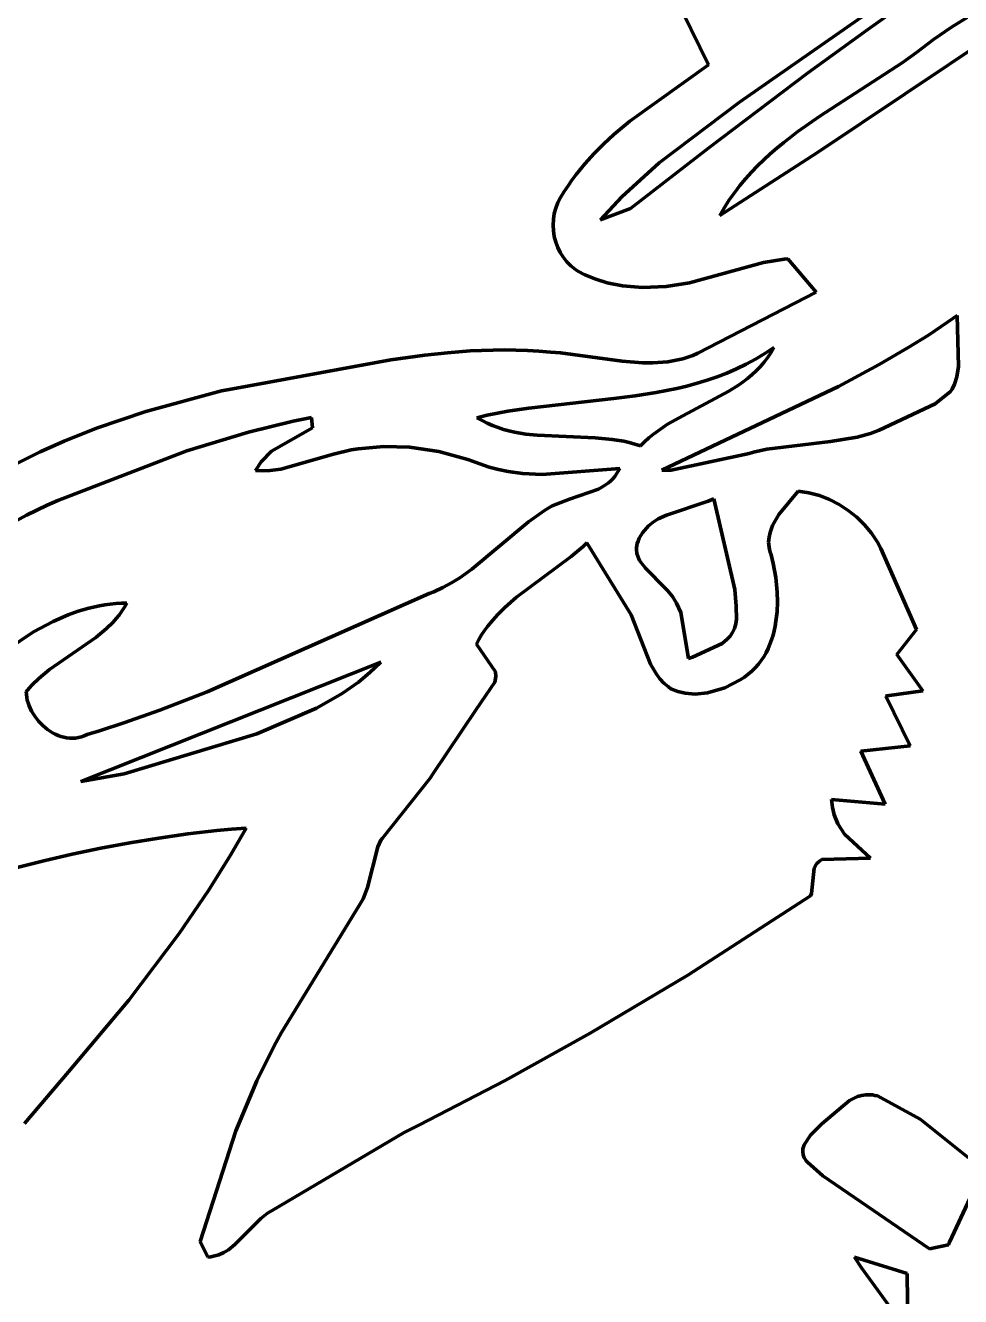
# Model space of a CAD drawing. Header units: millimetres. Extents: x 0 to 10.1, y 0 to 14.2.
# Drawn here: x 1.116 to 2.619, y 8.202 to 10.246 of the extents above; entities that cross this region are included whole.
import ezdxf

# ---------------------------------------------------------------- set-up
doc = ezdxf.new("R2010")
doc.units = ezdxf.units.MM
doc.layers.add('color#010101ff', color=7, linetype='CONTINUOUS', lineweight=100)
doc.layers.add('color#ffffffff', color=7, linetype='CONTINUOUS', lineweight=100)

msp = doc.modelspace()

# ---------------------------------------------------------------- linework, layer by layer
at = {"layer": 'color#010101ff'}
for p, q in [((2.7232, 10.4435), (2.2637, 10.1224)), ((2.214, 10.1825), (2.1381, 10.3365)), ((2.3889, 10.0418), (2.7713, 10.2978)), ((2.4698, 10.2394), (2.5348, 10.2853)), ((2.6336, 10.2615), (2.6041, 10.2432)), ((2.3731, 10.1692), (2.4698, 10.2394)), ((2.6041, 10.2432), (2.5756, 10.2235)), ((2.5756, 10.2235), (2.5481, 10.2023)), ((2.5481, 10.2023), (2.5251, 10.1859)), ((2.0871, 10.0922), (2.214, 10.1825)), ((2.5251, 10.1859), (2.3926, 10.0999)), ((2.2141, 10.0493), (2.3731, 10.1692)), ((2.2637, 10.1224), (2.1346, 10.0249)), ((2.3926, 10.0999), (2.3573, 10.0752)), ((2.0617, 10.0706), (2.0871, 10.0922)), ((2.3573, 10.0752), (2.3347, 10.0578)), ((2.0298, 10.0399), (2.0454, 10.0556)), ((2.0454, 10.0556), (2.0617, 10.0706)), ((2.3347, 10.0578), (2.3238, 10.0488)), ((2.015, 10.0234), (2.0298, 10.0399)), ((2.0884, 9.9518), (2.2141, 10.0493)), ((2.2319, 9.9406), (2.3889, 10.0418)), ((2.3131, 10.0395), (2.3026, 10.03)), ((2.3238, 10.0488), (2.3131, 10.0395)), ((2.001, 10.0063), (2.015, 10.0234)), ((2.1346, 10.0249), (2.0747, 9.9705)), ((2.2925, 10.0201), (2.2827, 10.0099)), ((2.3026, 10.03), (2.2925, 10.0201)), ((1.988, 9.9882), (1.9944, 9.9974)), ((1.9944, 9.9974), (2.001, 10.0063)), ((2.2732, 9.9994), (2.2641, 9.9884)), ((2.2827, 10.0099), (2.2732, 9.9994)), ((1.976, 9.9693), (1.9819, 9.9789)), ((1.9819, 9.9789), (1.988, 9.9882)), ((2.2554, 9.9771), (2.2471, 9.9654)), ((2.2641, 9.9884), (2.2554, 9.9771)), ((1.9658, 9.9435), (1.9682, 9.9524)), ((1.9682, 9.9524), (1.9716, 9.9611)), ((1.9716, 9.9611), (1.976, 9.9693)), ((2.0747, 9.9705), (2.0403, 9.9335)), ((2.2393, 9.9532), (2.2319, 9.9406)), ((2.2471, 9.9654), (2.2393, 9.9532)), ((1.964, 9.9251), (1.9645, 9.9344)), ((1.9645, 9.9344), (1.9658, 9.9435)), ((2.0403, 9.9335), (2.0884, 9.9518)), ((1.9645, 9.9159), (1.964, 9.9251)), ((1.966, 9.9067), (1.9645, 9.9159)), ((1.9683, 9.8978), (1.966, 9.9067)), ((1.9715, 9.8891), (1.9683, 9.8978)), ((1.9756, 9.8809), (1.9715, 9.8891)), ((1.9805, 9.8731), (1.9756, 9.8809)), ((1.9862, 9.8659), (1.9805, 9.8731)), ((2.3411, 9.8705), (2.3355, 9.8701)), ((2.3871, 9.8174), (2.3411, 9.8705)), ((1.9927, 9.8593), (1.9862, 9.8659)), ((2, 9.8535), (1.9927, 9.8593)), ((2.0039, 9.851), (2, 9.8535)), ((2.0153, 9.8451), (2.0039, 9.851)), ((2.3024, 9.8647), (2.1834, 9.832)), ((2.3355, 9.8701), (2.3024, 9.8647)), ((2.0329, 9.8378), (2.0153, 9.8451)), ((2.051, 9.8322), (2.0329, 9.8378)), ((2.0758, 9.8273), (2.051, 9.8322)), ((2.1834, 9.832), (2.1458, 9.8263)), ((2.1075, 9.8247), (2.0758, 9.8273)), ((2.1458, 9.8263), (2.1075, 9.8247)), ((2.1964, 9.7189), (2.3871, 9.8174)), ((2.598, 9.7689), (2.5672, 9.7483)), ((2.6133, 9.7795), (2.598, 9.7689)), ((2.6156, 9.6977), (2.6133, 9.7795)), ((2.5672, 9.7483), (2.5358, 9.7287)), ((2.3189, 9.7282), (2.3043, 9.7184)), ((2.314, 9.7198), (2.3189, 9.7282)), ((2.5358, 9.7287), (2.488, 9.7007)), ((1.4494, 9.6615), (1.7031, 9.7084)), ((1.7031, 9.7084), (1.7577, 9.716)), ((1.7577, 9.716), (1.7943, 9.7199)), ((1.7943, 9.7199), (1.8309, 9.7227)), ((1.8309, 9.7227), (1.8492, 9.7236)), ((1.8492, 9.7236), (1.8676, 9.7241)), ((1.8676, 9.7241), (1.8859, 9.7243)), ((1.8859, 9.7243), (1.9044, 9.7241)), ((1.9044, 9.7241), (1.9228, 9.7234)), ((1.9228, 9.7234), (1.9413, 9.7223)), ((1.9413, 9.7223), (1.9598, 9.7208)), ((1.9598, 9.7208), (1.9761, 9.7197)), ((1.9761, 9.7197), (2.0749, 9.7062)), ((2.1566, 9.7066), (2.1646, 9.7082)), ((2.1646, 9.7082), (2.1726, 9.7102)), ((2.1726, 9.7102), (2.1806, 9.7127)), ((2.1806, 9.7127), (2.1885, 9.7155)), ((2.1885, 9.7155), (2.1964, 9.7189)), ((2.2894, 9.7095), (2.2743, 9.7013)), ((2.3043, 9.7184), (2.2894, 9.7095)), ((2.3029, 9.7043), (2.3086, 9.7118)), ((2.3086, 9.7118), (2.314, 9.7198)), ((2.0749, 9.7062), (2.1078, 9.7036)), ((2.1078, 9.7036), (2.1242, 9.7034)), ((2.1242, 9.7034), (2.1404, 9.7044)), ((2.1404, 9.7044), (2.1485, 9.7053)), ((2.1485, 9.7053), (2.1566, 9.7066)), ((2.2434, 9.6871), (2.2276, 9.6811)), ((2.259, 9.6939), (2.2434, 9.6871)), ((2.2743, 9.7013), (2.259, 9.6939)), ((2.2836, 9.6845), (2.2904, 9.6907)), ((2.2904, 9.6907), (2.2968, 9.6973)), ((2.2968, 9.6973), (2.3029, 9.7043)), ((2.488, 9.7007), (2.4229, 9.6657)), ((2.6129, 9.681), (2.6156, 9.6977)), ((2.1792, 9.6663), (2.1627, 9.6624)), ((2.1955, 9.6707), (2.1792, 9.6663)), ((2.2116, 9.6756), (2.1955, 9.6707)), ((2.2276, 9.6811), (2.2116, 9.6756)), ((2.2465, 9.6578), (2.262, 9.6677)), ((2.262, 9.6677), (2.2694, 9.673)), ((2.2694, 9.673), (2.2767, 9.6786)), ((2.2767, 9.6786), (2.2836, 9.6845)), ((2.6052, 9.6612), (2.609, 9.669)), ((2.609, 9.669), (2.6129, 9.681)), ((1.3096, 9.6254), (1.4313, 9.6584)), ((1.4313, 9.6584), (1.4494, 9.6615)), ((2.0618, 9.6461), (1.9251, 9.6307)), ((2.0958, 9.6504), (2.0618, 9.6461)), ((2.1295, 9.6557), (2.0958, 9.6504)), ((2.1462, 9.6589), (2.1295, 9.6557)), ((2.4229, 9.6657), (2.1386, 9.5312)), ((2.1627, 9.6624), (2.1462, 9.6589)), ((2.1723, 9.6186), (2.2465, 9.6578)), ((2.5783, 9.6376), (2.603, 9.6574)), ((2.603, 9.6574), (2.6052, 9.6612)), ((1.23, 9.5984), (1.3096, 9.6254)), ((1.8913, 9.6256), (1.8746, 9.6226)), ((1.9251, 9.6307), (1.8913, 9.6256)), ((2.4881, 9.5951), (2.5783, 9.6376)), ((1.5465, 9.6099), (1.4746, 9.5921)), ((1.5755, 9.6159), (1.5465, 9.6099)), ((1.5775, 9.599), (1.5755, 9.6159)), ((1.858, 9.6192), (1.8415, 9.6154)), ((1.8415, 9.6154), (1.8498, 9.6106)), ((1.8498, 9.6106), (1.8582, 9.6064)), ((1.8746, 9.6226), (1.858, 9.6192)), ((1.8582, 9.6064), (1.8668, 9.6027)), ((2.1481, 9.6047), (2.1723, 9.6186)), ((1.178, 9.5776), (1.23, 9.5984)), ((1.4746, 9.5921), (1.3754, 9.562)), ((1.5112, 9.5617), (1.5775, 9.599)), ((1.8668, 9.6027), (1.8755, 9.5994)), ((1.8755, 9.5994), (1.8842, 9.5966)), ((1.8842, 9.5966), (1.893, 9.5942)), ((1.893, 9.5942), (1.902, 9.5922)), ((1.902, 9.5922), (1.92, 9.5891)), ((1.92, 9.5891), (1.9383, 9.5871)), ((1.9383, 9.5871), (2.0314, 9.5832)), ((2.1181, 9.583), (2.1252, 9.5889)), ((2.1252, 9.5889), (2.1327, 9.5944)), ((2.1327, 9.5944), (2.1481, 9.6047)), ((2.453, 9.5842), (2.4742, 9.5901)), ((2.4742, 9.5901), (2.4881, 9.5951)), ((1.1396, 9.5604), (1.178, 9.5776)), ((1.651, 9.5652), (1.6393, 9.5636)), ((1.6921, 9.5689), (1.651, 9.5652)), ((1.7332, 9.5679), (1.6921, 9.5689)), ((1.7806, 9.5611), (1.7332, 9.5679)), ((2.0314, 9.5832), (2.0592, 9.5805)), ((2.0592, 9.5805), (2.0775, 9.5774)), ((2.0775, 9.5774), (2.0865, 9.5754)), ((2.0865, 9.5754), (2.0955, 9.573)), ((2.0955, 9.573), (2.1045, 9.5702)), ((2.1045, 9.5702), (2.1111, 9.5768)), ((2.1111, 9.5768), (2.1181, 9.583)), ((2.2863, 9.5598), (2.3077, 9.5649)), ((2.3077, 9.5649), (2.4097, 9.577)), ((2.4097, 9.577), (2.453, 9.5842)), ((1.102, 9.5417), (1.1396, 9.5604)), ((1.3754, 9.562), (1.1681, 9.4823)), ((1.4856, 9.5307), (1.4946, 9.5444)), ((1.4946, 9.5444), (1.5112, 9.5617)), ((1.6109, 9.5569), (1.5266, 9.5324)), ((1.6393, 9.5636), (1.6109, 9.5569)), ((1.8269, 9.5484), (1.7806, 9.5611)), ((1.8463, 9.5412), (1.8269, 9.5484)), ((2.1536, 9.531), (2.2792, 9.5577)), ((2.2792, 9.5577), (2.2863, 9.5598)), ((1.4975, 9.53), (1.4856, 9.5307)), ((1.5093, 9.5303), (1.4975, 9.53)), ((1.5266, 9.5324), (1.5093, 9.5303)), ((1.8613, 9.536), (1.8463, 9.5412)), ((1.8765, 9.5319), (1.8613, 9.536)), ((1.8918, 9.5287), (1.8765, 9.5319)), ((1.915, 9.5257), (1.8918, 9.5287)), ((1.9462, 9.5241), (1.915, 9.5257)), ((2.0713, 9.5339), (1.9462, 9.5241)), ((2.0631, 9.5209), (2.0661, 9.5249)), ((2.0661, 9.5249), (2.0688, 9.5292)), ((2.0688, 9.5292), (2.0713, 9.5339)), ((2.1386, 9.5312), (2.1536, 9.531)), ((2.037, 9.5007), (2.0453, 9.5053)), ((2.0453, 9.5053), (2.053, 9.5107)), ((2.053, 9.5107), (2.0566, 9.5138)), ((2.0566, 9.5138), (2.06, 9.5172)), ((2.06, 9.5172), (2.0631, 9.5209)), ((1.1681, 9.4823), (1.1511, 9.4746)), ((1.9628, 9.4737), (1.9905, 9.4844)), ((1.9905, 9.4844), (2.037, 9.5007)), ((2.2222, 9.4848), (2.2133, 9.481)), ((2.2561, 9.3391), (2.2222, 9.4848)), ((2.3577, 9.4973), (2.3267, 9.4597)), ((2.3751, 9.4947), (2.3577, 9.4973)), ((2.392, 9.4901), (2.3751, 9.4947)), ((2.4083, 9.4839), (2.392, 9.4901)), ((2.4238, 9.4759), (2.4083, 9.4839)), ((1.1342, 9.4667), (1.1176, 9.4584)), ((1.1511, 9.4746), (1.1342, 9.4667)), ((1.9245, 9.4481), (1.9503, 9.4663)), ((1.9503, 9.4663), (1.9543, 9.469)), ((1.9543, 9.469), (1.9628, 9.4737)), ((2.2133, 9.481), (2.1461, 9.4589)), ((2.4385, 9.4664), (2.4238, 9.4759)), ((2.4521, 9.4555), (2.4385, 9.4664)), ((1.1176, 9.4584), (1.1011, 9.4498)), ((1.8334, 9.3719), (1.9245, 9.4481)), ((2.1248, 9.4473), (2.1174, 9.4413)), ((2.1329, 9.4525), (2.1248, 9.4473)), ((2.1461, 9.4589), (2.1329, 9.4525)), ((2.3166, 9.442), (2.3127, 9.4308)), ((2.3267, 9.4597), (2.3166, 9.442)), ((2.4645, 9.4433), (2.4521, 9.4555)), ((2.4756, 9.4298), (2.4645, 9.4433)), ((2.1026, 9.4216), (2.1005, 9.4167)), ((2.1051, 9.4261), (2.1026, 9.4216)), ((2.1078, 9.4303), (2.1051, 9.4261)), ((2.1108, 9.4342), (2.1078, 9.4303)), ((2.1139, 9.4379), (2.1108, 9.4342)), ((2.1174, 9.4413), (2.1139, 9.4379)), ((2.3111, 9.4231), (2.3105, 9.4153)), ((2.3127, 9.4308), (2.3111, 9.4231)), ((2.4853, 9.4152), (2.4756, 9.4298)), ((2.0123, 9.4085), (1.9932, 9.3922)), ((2.0183, 9.4141), (2.0123, 9.4085)), ((2.0893, 9.2985), (2.0183, 9.4141)), ((2.0982, 9.4064), (2.0981, 9.4032)), ((2.0981, 9.4032), (2.0988, 9.3971)), ((2.0986, 9.4097), (2.0982, 9.4064)), ((2.0994, 9.4131), (2.0986, 9.4097)), ((2.1005, 9.4167), (2.0994, 9.4131)), ((2.3105, 9.4153), (2.3111, 9.4073)), ((2.3111, 9.4073), (2.3119, 9.4032)), ((2.3119, 9.4032), (2.3129, 9.3991)), ((2.4909, 9.4049), (2.4853, 9.4152)), ((2.5483, 9.2749), (2.4909, 9.4049)), ((1.9932, 9.3922), (1.9053, 9.3268)), ((2.0988, 9.3971), (2.1005, 9.3914)), ((2.1005, 9.3914), (2.1031, 9.386)), ((2.1031, 9.386), (2.1127, 9.3734)), ((2.3129, 9.3991), (2.3144, 9.395)), ((2.3144, 9.395), (2.3178, 9.3807)), ((2.3178, 9.3807), (2.3218, 9.3582)), ((1.8142, 9.3581), (1.8334, 9.3719)), ((2.1127, 9.3734), (2.1446, 9.3407)), ((1.7724, 9.3356), (1.7869, 9.3422)), ((1.7869, 9.3422), (1.8008, 9.3498)), ((1.8008, 9.3498), (1.8142, 9.3581)), ((2.1446, 9.3407), (2.1477, 9.3376)), ((2.3218, 9.3582), (2.3241, 9.3349)), ((1.4083, 9.1748), (1.7648, 9.3326)), ((1.7648, 9.3326), (1.7724, 9.3356)), ((1.9053, 9.3268), (1.8864, 9.3104)), ((2.1477, 9.3376), (2.156, 9.3278)), ((2.156, 9.3278), (2.1626, 9.3173)), ((2.2585, 9.3121), (2.2561, 9.3391)), ((2.3245, 9.3192), (2.3239, 9.3035)), ((2.3241, 9.3349), (2.3245, 9.3192)), ((1.1844, 9.2982), (1.2009, 9.3042)), ((1.2009, 9.3042), (1.2177, 9.3092)), ((1.2177, 9.3092), (1.2348, 9.313)), ((1.2348, 9.313), (1.2435, 9.3145)), ((1.2435, 9.3145), (1.2523, 9.3157)), ((1.2523, 9.3157), (1.2611, 9.3166)), ((1.2611, 9.3166), (1.2701, 9.3171)), ((1.2711, 9.3042), (1.2666, 9.2981)), ((1.2701, 9.3171), (1.2791, 9.3172)), ((1.2753, 9.3106), (1.2711, 9.3042)), ((1.2791, 9.3172), (1.2753, 9.3106)), ((1.8746, 9.2987), (1.8637, 9.2863)), ((1.8864, 9.3104), (1.8746, 9.2987)), ((2.1207, 9.2191), (2.0893, 9.2985)), ((2.1626, 9.3173), (2.1693, 9.3022)), ((2.1693, 9.3022), (2.1818, 9.228)), ((2.2586, 9.2917), (2.2585, 9.3121)), ((2.3239, 9.3035), (2.3222, 9.288)), ((1.129, 9.2709), (1.1603, 9.2875)), ((1.1603, 9.2875), (1.1844, 9.2982)), ((1.2569, 9.2868), (1.2464, 9.2764)), ((1.2619, 9.2923), (1.2569, 9.2868)), ((1.2666, 9.2981), (1.2619, 9.2923)), ((1.8586, 9.2798), (1.8538, 9.2731)), ((1.8637, 9.2863), (1.8586, 9.2798)), ((2.2557, 9.2765), (2.2568, 9.28)), ((2.2568, 9.28), (2.2577, 9.2837)), ((2.2577, 9.2837), (2.2583, 9.2876)), ((2.2583, 9.2876), (2.2586, 9.2917)), ((2.321, 9.2804), (2.3194, 9.2729)), ((2.3222, 9.288), (2.321, 9.2804)), ((1.048, 9.217), (1.129, 9.2709)), ((1.2292, 9.2621), (1.1548, 9.2105)), ((1.2464, 9.2764), (1.2292, 9.2621)), ((1.8449, 9.2588), (1.8409, 9.2513)), ((1.8492, 9.2661), (1.8449, 9.2588)), ((1.8538, 9.2731), (1.8492, 9.2661)), ((2.2356, 9.2524), (2.2439, 9.2591)), ((2.2439, 9.2591), (2.2487, 9.2643)), ((2.2487, 9.2643), (2.2526, 9.2701)), ((2.2526, 9.2701), (2.2557, 9.2765)), ((2.3152, 9.2583), (2.3126, 9.2512)), ((2.3175, 9.2655), (2.3152, 9.2583)), ((2.3194, 9.2729), (2.3175, 9.2655)), ((2.5166, 9.2345), (2.5483, 9.2749)), ((1.8409, 9.2513), (1.8713, 9.2069)), ((2.1882, 9.2306), (2.2356, 9.2524)), ((2.3063, 9.2376), (2.3026, 9.2311)), ((2.3096, 9.2443), (2.3063, 9.2376)), ((2.3126, 9.2512), (2.3096, 9.2443)), ((1.6869, 9.2224), (1.2049, 9.0307)), ((1.6696, 9.2056), (1.6869, 9.2224)), ((2.1301, 9.2031), (2.1207, 9.2191)), ((2.1818, 9.228), (2.1882, 9.2306)), ((2.2939, 9.2189), (2.289, 9.2132)), ((2.2985, 9.2249), (2.2939, 9.2189)), ((2.3026, 9.2311), (2.2985, 9.2249)), ((2.5583, 9.1764), (2.5166, 9.2345)), ((1.1376, 9.1963), (1.127, 9.186)), ((1.1548, 9.2105), (1.1376, 9.1963)), ((1.6512, 9.1903), (1.6696, 9.2056)), ((1.8718, 9.1994), (1.8704, 9.19)), ((1.8713, 9.2069), (1.8718, 9.1994)), ((2.1358, 9.1957), (2.1301, 9.2031)), ((2.2715, 9.1981), (2.2647, 9.1937)), ((2.2778, 9.2028), (2.2715, 9.1981)), ((2.2836, 9.2079), (2.2778, 9.2028)), ((2.289, 9.2132), (2.2836, 9.2079)), ((1.122, 9.1805), (1.1173, 9.1748)), ((1.127, 9.186), (1.122, 9.1805)), ((1.6251, 9.172), (1.6512, 9.1903)), ((1.8704, 9.19), (1.8405, 9.1461)), ((2.1422, 9.1888), (2.1358, 9.1957)), ((2.1495, 9.1825), (2.1422, 9.1888)), ((2.1535, 9.1796), (2.1495, 9.1825)), ((2.1647, 9.1751), (2.1535, 9.1796)), ((2.2398, 9.181), (2.2124, 9.1729)), ((2.2647, 9.1937), (2.2398, 9.181)), ((2.5004, 9.168), (2.5583, 9.1764)), ((1.1173, 9.1748), (1.1175, 9.1703)), ((1.1175, 9.1703), (1.118, 9.1658)), ((1.118, 9.1658), (1.1189, 9.1613)), ((1.1189, 9.1613), (1.1202, 9.1569)), ((1.1202, 9.1569), (1.1217, 9.1524)), ((1.3319, 9.145), (1.4083, 9.1748)), ((1.5835, 9.1483), (1.6251, 9.172)), ((2.1763, 9.1723), (2.1647, 9.1751)), ((2.1923, 9.171), (2.1763, 9.1723)), ((2.2124, 9.1729), (2.1923, 9.171)), ((2.4988, 9.1677), (2.5004, 9.168)), ((2.5378, 9.0876), (2.4988, 9.1677)), ((1.1217, 9.1524), (1.1257, 9.1437)), ((1.1257, 9.1437), (1.1308, 9.1353)), ((1.1308, 9.1353), (1.1369, 9.1275)), ((1.2739, 9.1246), (1.3319, 9.145)), ((1.4881, 9.1071), (1.5835, 9.1483)), ((1.8405, 9.1461), (1.7711, 9.0436)), ((1.1369, 9.1275), (1.1438, 9.1203)), ((1.1438, 9.1203), (1.1515, 9.114)), ((1.2348, 9.1121), (1.2739, 9.1246)), ((1.1515, 9.114), (1.1597, 9.1087)), ((1.1597, 9.1087), (1.164, 9.1064)), ((1.164, 9.1064), (1.1684, 9.1045)), ((1.1684, 9.1045), (1.1729, 9.1029)), ((1.1729, 9.1029), (1.1775, 9.1016)), ((1.1775, 9.1016), (1.1822, 9.1007)), ((1.1822, 9.1007), (1.1869, 9.1002)), ((1.1869, 9.1002), (1.1916, 9.1)), ((1.1916, 9.1), (1.1963, 9.1003)), ((1.1963, 9.1003), (1.2011, 9.1011)), ((1.2011, 9.1011), (1.2058, 9.1023)), ((1.2058, 9.1023), (1.2105, 9.104)), ((1.2105, 9.104), (1.2151, 9.1062)), ((1.2151, 9.1062), (1.2348, 9.1121)), ((1.2748, 9.0427), (1.4881, 9.1071)), ((2.4586, 9.0791), (2.5378, 9.0876)), ((2.4977, 8.994), (2.4586, 9.0791)), ((1.2049, 9.0307), (1.2748, 9.0427)), ((1.7663, 9.0358), (1.6896, 8.9396)), ((1.7711, 9.0436), (1.7663, 9.0358)), ((2.4129, 8.9887), (2.4115, 9.0015)), ((2.4115, 9.0015), (2.4977, 8.994)), ((2.4158, 8.9768), (2.4129, 8.9887)), ((2.4219, 8.9622), (2.4158, 8.9768)), ((1.4236, 8.9515), (1.3767, 8.9461)), ((1.4471, 8.9537), (1.4236, 8.9515)), ((1.4456, 8.912), (1.4706, 8.9556)), ((1.4706, 8.9556), (1.4471, 8.9537)), ((2.4326, 8.9457), (2.4219, 8.9622)), ((1.2836, 8.932), (1.2374, 8.9233)), ((1.3301, 8.9396), (1.2836, 8.932)), ((1.3767, 8.9461), (1.3301, 8.9396)), ((1.6874, 8.9362), (1.6821, 8.9255)), ((1.6896, 8.9396), (1.6874, 8.9362)), ((2.4742, 8.9075), (2.4326, 8.9457)), ((1.1913, 8.9136), (1.1454, 8.9031)), ((1.2374, 8.9233), (1.1913, 8.9136)), ((1.4102, 8.8552), (1.4456, 8.912)), ((1.6821, 8.9255), (1.6657, 8.86)), ((1.1454, 8.9031), (1.0769, 8.8856)), ((2.3791, 8.8506), (2.3836, 8.8909)), ((2.3836, 8.8909), (2.3875, 8.8982)), ((2.3875, 8.8982), (2.3921, 8.9026)), ((2.3921, 8.9026), (2.3962, 8.9049)), ((2.3962, 8.9049), (2.4742, 8.9075)), ((1.363, 8.786), (1.4102, 8.8552)), ((1.6657, 8.86), (1.6586, 8.8416)), ((2.378, 8.8466), (2.3791, 8.8506)), ((1.6524, 8.8313), (1.5277, 8.6272)), ((1.6586, 8.8416), (1.6524, 8.8313)), ((2.1806, 8.7194), (2.378, 8.8466)), ((1.2819, 8.6792), (1.363, 8.786)), ((2.0238, 8.6258), (2.1806, 8.7194)), ((1.185, 8.5636), (1.2819, 8.6792)), ((1.5277, 8.6272), (1.5157, 8.6053)), ((1.887, 8.5498), (2.0238, 8.6258)), ((1.5157, 8.6053), (1.488, 8.5495)), ((1.1146, 8.4809), (1.185, 8.5636)), ((1.488, 8.5495), (1.4542, 8.4691)), ((1.748, 8.4778), (1.887, 8.5498)), ((2.4531, 8.5239), (2.4405, 8.5176)), ((2.4597, 8.5259), (2.4531, 8.5239)), ((2.4667, 8.527), (2.4597, 8.5259)), ((2.4739, 8.527), (2.4667, 8.527)), ((2.4776, 8.5266), (2.4739, 8.527)), ((2.4814, 8.5259), (2.4776, 8.5266)), ((2.4853, 8.5249), (2.4814, 8.5259)), ((2.5542, 8.4874), (2.4853, 8.5249)), ((2.4405, 8.5176), (2.3961, 8.48)), ((2.631, 8.4261), (2.5542, 8.4874)), ((1.4542, 8.4691), (1.3968, 8.2911)), ((1.5125, 8.3408), (1.7246, 8.4663)), ((1.7246, 8.4663), (1.748, 8.4778)), ((2.3776, 8.4617), (2.3675, 8.4466)), ((2.3961, 8.48), (2.3776, 8.4617)), ((2.3675, 8.4466), (2.3654, 8.4397)), ((2.3654, 8.4397), (2.3652, 8.435)), ((2.3652, 8.435), (2.3659, 8.4303)), ((2.3659, 8.4303), (2.3678, 8.4255)), ((2.3678, 8.4255), (2.3692, 8.4231)), ((2.3692, 8.4231), (2.3709, 8.4207)), ((2.3709, 8.4207), (2.373, 8.4183)), ((2.373, 8.4183), (2.3978, 8.3963)), ((2.3978, 8.3963), (2.5692, 8.2792)), ((2.6012, 8.29), (2.6345, 8.361)), ((1.5048, 8.3363), (1.5125, 8.3408)), ((1.4526, 8.286), (1.4942, 8.3281)), ((1.4942, 8.3281), (1.5048, 8.3363)), ((1.3968, 8.2911), (1.409, 8.266)), ((1.4348, 8.2733), (1.4422, 8.2778)), ((1.4422, 8.2778), (1.4526, 8.286)), ((2.5692, 8.2792), (2.5996, 8.2856)), ((2.5996, 8.2856), (2.6012, 8.29)), ((1.409, 8.266), (1.4137, 8.2664)), ((1.4137, 8.2664), (1.4183, 8.2672)), ((1.4183, 8.2672), (1.4226, 8.2683)), ((1.4226, 8.2683), (1.4269, 8.2697)), ((1.4269, 8.2697), (1.4348, 8.2733)), ((2.4484, 8.2658), (2.4595, 8.2488)), ((2.5333, 8.2394), (2.4484, 8.2658)), ((2.4595, 8.2488), (2.5345, 8.1462)), ((2.5345, 8.1462), (2.5333, 8.2394))]:
    msp.add_line(p, q, dxfattribs=at)
at = {"layer": 'color#ffffffff'}
for p, q in [((2.2637, 10.1224), (2.7232, 10.4435)), ((2.1381, 10.3365), (2.214, 10.1825)), ((2.7713, 10.2978), (2.3889, 10.0418)), ((2.5348, 10.2853), (2.4698, 10.2394)), ((2.6041, 10.2432), (2.6336, 10.2615)), ((2.4698, 10.2394), (2.3731, 10.1692)), ((2.5756, 10.2235), (2.6041, 10.2432)), ((2.5481, 10.2023), (2.5756, 10.2235)), ((2.5251, 10.1859), (2.5481, 10.2023)), ((2.214, 10.1825), (2.0871, 10.0922)), ((2.3926, 10.0999), (2.5251, 10.1859)), ((2.3731, 10.1692), (2.2141, 10.0493)), ((2.1346, 10.0249), (2.2637, 10.1224)), ((2.3573, 10.0752), (2.3926, 10.0999)), ((2.0871, 10.0922), (2.0617, 10.0706)), ((2.3347, 10.0578), (2.3573, 10.0752)), ((2.0454, 10.0556), (2.0298, 10.0399)), ((2.0617, 10.0706), (2.0454, 10.0556)), ((2.3238, 10.0488), (2.3347, 10.0578)), ((2.0298, 10.0399), (2.015, 10.0234)), ((2.2141, 10.0493), (2.0884, 9.9518)), ((2.3889, 10.0418), (2.2319, 9.9406)), ((2.3026, 10.03), (2.3131, 10.0395)), ((2.3131, 10.0395), (2.3238, 10.0488)), ((2.015, 10.0234), (2.001, 10.0063)), ((2.0747, 9.9705), (2.1346, 10.0249)), ((2.2827, 10.0099), (2.2925, 10.0201)), ((2.2925, 10.0201), (2.3026, 10.03)), ((1.9944, 9.9974), (1.988, 9.9882)), ((2.001, 10.0063), (1.9944, 9.9974)), ((2.2641, 9.9884), (2.2732, 9.9994)), ((2.2732, 9.9994), (2.2827, 10.0099)), ((1.9819, 9.9789), (1.976, 9.9693)), ((1.988, 9.9882), (1.9819, 9.9789)), ((2.2471, 9.9654), (2.2554, 9.9771)), ((2.2554, 9.9771), (2.2641, 9.9884)), ((1.9682, 9.9524), (1.9658, 9.9435)), ((1.9716, 9.9611), (1.9682, 9.9524)), ((1.976, 9.9693), (1.9716, 9.9611)), ((2.0403, 9.9335), (2.0747, 9.9705)), ((2.2319, 9.9406), (2.2393, 9.9532)), ((2.2393, 9.9532), (2.2471, 9.9654)), ((1.9645, 9.9344), (1.964, 9.9251)), ((1.9658, 9.9435), (1.9645, 9.9344)), ((2.0884, 9.9518), (2.0403, 9.9335)), ((1.964, 9.9251), (1.9645, 9.9159)), ((1.9645, 9.9159), (1.966, 9.9067)), ((1.966, 9.9067), (1.9683, 9.8978)), ((1.9683, 9.8978), (1.9715, 9.8891)), ((1.9715, 9.8891), (1.9756, 9.8809)), ((1.9756, 9.8809), (1.9805, 9.8731)), ((1.9805, 9.8731), (1.9862, 9.8659)), ((2.3355, 9.8701), (2.3411, 9.8705)), ((2.3411, 9.8705), (2.3871, 9.8174)), ((1.9862, 9.8659), (1.9927, 9.8593)), ((1.9927, 9.8593), (2, 9.8535)), ((2, 9.8535), (2.0039, 9.851)), ((2.0039, 9.851), (2.0153, 9.8451)), ((2.1834, 9.832), (2.3024, 9.8647)), ((2.3024, 9.8647), (2.3355, 9.8701)), ((2.0153, 9.8451), (2.0329, 9.8378)), ((2.0329, 9.8378), (2.051, 9.8322)), ((2.051, 9.8322), (2.0758, 9.8273)), ((2.1458, 9.8263), (2.1834, 9.832)), ((2.0758, 9.8273), (2.1075, 9.8247)), ((2.1075, 9.8247), (2.1458, 9.8263)), ((2.3871, 9.8174), (2.1964, 9.7189)), ((2.5672, 9.7483), (2.598, 9.7689)), ((2.598, 9.7689), (2.6133, 9.7795)), ((2.6133, 9.7795), (2.6156, 9.6977)), ((2.5358, 9.7287), (2.5672, 9.7483)), ((2.3043, 9.7184), (2.3189, 9.7282)), ((2.3189, 9.7282), (2.314, 9.7198)), ((2.488, 9.7007), (2.5358, 9.7287)), ((1.7031, 9.7084), (1.4494, 9.6615)), ((1.7577, 9.716), (1.7031, 9.7084)), ((1.7943, 9.7199), (1.7577, 9.716)), ((1.8309, 9.7227), (1.7943, 9.7199)), ((1.8492, 9.7236), (1.8309, 9.7227)), ((1.8676, 9.7241), (1.8492, 9.7236)), ((1.8859, 9.7243), (1.8676, 9.7241)), ((1.9044, 9.7241), (1.8859, 9.7243)), ((1.9228, 9.7234), (1.9044, 9.7241)), ((1.9413, 9.7223), (1.9228, 9.7234)), ((1.9598, 9.7208), (1.9413, 9.7223)), ((1.9761, 9.7197), (1.9598, 9.7208)), ((2.0749, 9.7062), (1.9761, 9.7197)), ((2.1646, 9.7082), (2.1566, 9.7066)), ((2.1726, 9.7102), (2.1646, 9.7082)), ((2.1806, 9.7127), (2.1726, 9.7102)), ((2.1885, 9.7155), (2.1806, 9.7127)), ((2.1964, 9.7189), (2.1885, 9.7155)), ((2.2743, 9.7013), (2.2894, 9.7095)), ((2.2894, 9.7095), (2.3043, 9.7184)), ((2.3086, 9.7118), (2.3029, 9.7043)), ((2.314, 9.7198), (2.3086, 9.7118)), ((2.1078, 9.7036), (2.0749, 9.7062)), ((2.1242, 9.7034), (2.1078, 9.7036)), ((2.1404, 9.7044), (2.1242, 9.7034)), ((2.1485, 9.7053), (2.1404, 9.7044)), ((2.1566, 9.7066), (2.1485, 9.7053)), ((2.2276, 9.6811), (2.2434, 9.6871)), ((2.2434, 9.6871), (2.259, 9.6939)), ((2.259, 9.6939), (2.2743, 9.7013)), ((2.2904, 9.6907), (2.2836, 9.6845)), ((2.2968, 9.6973), (2.2904, 9.6907)), ((2.3029, 9.7043), (2.2968, 9.6973)), ((2.4229, 9.6657), (2.488, 9.7007)), ((2.6156, 9.6977), (2.6129, 9.681)), ((2.1627, 9.6624), (2.1792, 9.6663)), ((2.1792, 9.6663), (2.1955, 9.6707)), ((2.1955, 9.6707), (2.2116, 9.6756)), ((2.2116, 9.6756), (2.2276, 9.6811)), ((2.262, 9.6677), (2.2465, 9.6578)), ((2.2694, 9.673), (2.262, 9.6677)), ((2.2767, 9.6786), (2.2694, 9.673)), ((2.2836, 9.6845), (2.2767, 9.6786)), ((2.609, 9.669), (2.6052, 9.6612)), ((2.6129, 9.681), (2.609, 9.669)), ((1.4313, 9.6584), (1.3096, 9.6254)), ((1.4494, 9.6615), (1.4313, 9.6584)), ((1.9251, 9.6307), (2.0618, 9.6461)), ((2.0618, 9.6461), (2.0958, 9.6504)), ((2.0958, 9.6504), (2.1295, 9.6557)), ((2.1295, 9.6557), (2.1462, 9.6589)), ((2.1386, 9.5312), (2.4229, 9.6657)), ((2.1462, 9.6589), (2.1627, 9.6624)), ((2.2465, 9.6578), (2.1723, 9.6186)), ((2.603, 9.6574), (2.5783, 9.6376)), ((2.6052, 9.6612), (2.603, 9.6574)), ((1.3096, 9.6254), (1.23, 9.5984)), ((1.8746, 9.6226), (1.8913, 9.6256)), ((1.8913, 9.6256), (1.9251, 9.6307)), ((2.5783, 9.6376), (2.4881, 9.5951)), ((1.4746, 9.5921), (1.5465, 9.6099)), ((1.5465, 9.6099), (1.5755, 9.6159)), ((1.5755, 9.6159), (1.5775, 9.599)), ((1.8415, 9.6154), (1.858, 9.6192)), ((1.8498, 9.6106), (1.8415, 9.6154)), ((1.8582, 9.6064), (1.8498, 9.6106)), ((1.858, 9.6192), (1.8746, 9.6226)), ((1.8668, 9.6027), (1.8582, 9.6064)), ((2.1723, 9.6186), (2.1481, 9.6047)), ((1.23, 9.5984), (1.178, 9.5776)), ((1.3754, 9.562), (1.4746, 9.5921)), ((1.5775, 9.599), (1.5112, 9.5617)), ((1.8755, 9.5994), (1.8668, 9.6027)), ((1.8842, 9.5966), (1.8755, 9.5994)), ((1.893, 9.5942), (1.8842, 9.5966)), ((1.902, 9.5922), (1.893, 9.5942)), ((1.92, 9.5891), (1.902, 9.5922)), ((1.9383, 9.5871), (1.92, 9.5891)), ((2.0314, 9.5832), (1.9383, 9.5871)), ((2.1252, 9.5889), (2.1181, 9.583)), ((2.1327, 9.5944), (2.1252, 9.5889)), ((2.1481, 9.6047), (2.1327, 9.5944)), ((2.4742, 9.5901), (2.453, 9.5842)), ((2.4881, 9.5951), (2.4742, 9.5901)), ((1.178, 9.5776), (1.1396, 9.5604)), ((1.6393, 9.5636), (1.651, 9.5652)), ((1.651, 9.5652), (1.6921, 9.5689)), ((1.6921, 9.5689), (1.7332, 9.5679)), ((1.7332, 9.5679), (1.7806, 9.5611)), ((2.0592, 9.5805), (2.0314, 9.5832)), ((2.0775, 9.5774), (2.0592, 9.5805)), ((2.0865, 9.5754), (2.0775, 9.5774)), ((2.0955, 9.573), (2.0865, 9.5754)), ((2.1045, 9.5702), (2.0955, 9.573)), ((2.1111, 9.5768), (2.1045, 9.5702)), ((2.1181, 9.583), (2.1111, 9.5768)), ((2.3077, 9.5649), (2.2863, 9.5598)), ((2.4097, 9.577), (2.3077, 9.5649)), ((2.453, 9.5842), (2.4097, 9.577)), ((1.1396, 9.5604), (1.102, 9.5417)), ((1.1681, 9.4823), (1.3754, 9.562)), ((1.4946, 9.5444), (1.4856, 9.5307)), ((1.5112, 9.5617), (1.4946, 9.5444)), ((1.5266, 9.5324), (1.6109, 9.5569)), ((1.6109, 9.5569), (1.6393, 9.5636)), ((1.7806, 9.5611), (1.8269, 9.5484)), ((1.8269, 9.5484), (1.8463, 9.5412)), ((2.2792, 9.5577), (2.1536, 9.531)), ((2.2863, 9.5598), (2.2792, 9.5577)), ((1.4856, 9.5307), (1.4975, 9.53)), ((1.4975, 9.53), (1.5093, 9.5303)), ((1.5093, 9.5303), (1.5266, 9.5324)), ((1.8463, 9.5412), (1.8613, 9.536)), ((1.8613, 9.536), (1.8765, 9.5319)), ((1.8765, 9.5319), (1.8918, 9.5287)), ((1.8918, 9.5287), (1.915, 9.5257)), ((1.915, 9.5257), (1.9462, 9.5241)), ((1.9462, 9.5241), (2.0713, 9.5339)), ((2.0661, 9.5249), (2.0631, 9.5209)), ((2.0688, 9.5292), (2.0661, 9.5249)), ((2.0713, 9.5339), (2.0688, 9.5292)), ((2.1536, 9.531), (2.1386, 9.5312)), ((2.0453, 9.5053), (2.037, 9.5007)), ((2.053, 9.5107), (2.0453, 9.5053)), ((2.0566, 9.5138), (2.053, 9.5107)), ((2.06, 9.5172), (2.0566, 9.5138)), ((2.0631, 9.5209), (2.06, 9.5172)), ((1.1511, 9.4746), (1.1681, 9.4823)), ((1.9905, 9.4844), (1.9628, 9.4737)), ((2.037, 9.5007), (1.9905, 9.4844)), ((2.2133, 9.481), (2.2222, 9.4848)), ((2.2222, 9.4848), (2.2561, 9.3391)), ((2.3267, 9.4597), (2.3577, 9.4973)), ((2.3577, 9.4973), (2.3751, 9.4947)), ((2.3751, 9.4947), (2.392, 9.4901)), ((2.392, 9.4901), (2.4083, 9.4839)), ((2.4083, 9.4839), (2.4238, 9.4759)), ((1.1176, 9.4584), (1.1342, 9.4667)), ((1.1342, 9.4667), (1.1511, 9.4746)), ((1.9503, 9.4663), (1.9245, 9.4481)), ((1.9543, 9.469), (1.9503, 9.4663)), ((1.9628, 9.4737), (1.9543, 9.469)), ((2.1461, 9.4589), (2.2133, 9.481)), ((2.4238, 9.4759), (2.4385, 9.4664)), ((2.4385, 9.4664), (2.4521, 9.4555)), ((1.1011, 9.4498), (1.1176, 9.4584)), ((1.9245, 9.4481), (1.8334, 9.3719)), ((2.1174, 9.4413), (2.1248, 9.4473)), ((2.1248, 9.4473), (2.1329, 9.4525)), ((2.1329, 9.4525), (2.1461, 9.4589)), ((2.3127, 9.4308), (2.3166, 9.442)), ((2.3166, 9.442), (2.3267, 9.4597)), ((2.4521, 9.4555), (2.4645, 9.4433)), ((2.4645, 9.4433), (2.4756, 9.4298)), ((2.1005, 9.4167), (2.1026, 9.4216)), ((2.1026, 9.4216), (2.1051, 9.4261)), ((2.1051, 9.4261), (2.1078, 9.4303)), ((2.1078, 9.4303), (2.1108, 9.4342)), ((2.1108, 9.4342), (2.1139, 9.4379)), ((2.1139, 9.4379), (2.1174, 9.4413)), ((2.3105, 9.4153), (2.3111, 9.4231)), ((2.3111, 9.4231), (2.3127, 9.4308)), ((2.4756, 9.4298), (2.4853, 9.4152)), ((1.9932, 9.3922), (2.0123, 9.4085)), ((2.0123, 9.4085), (2.0183, 9.4141)), ((2.0183, 9.4141), (2.0893, 9.2985)), ((2.0981, 9.4032), (2.0982, 9.4064)), ((2.0988, 9.3971), (2.0981, 9.4032)), ((2.0982, 9.4064), (2.0986, 9.4097)), ((2.0986, 9.4097), (2.0994, 9.4131)), ((2.0994, 9.4131), (2.1005, 9.4167)), ((2.3111, 9.4073), (2.3105, 9.4153)), ((2.3119, 9.4032), (2.3111, 9.4073)), ((2.3129, 9.3991), (2.3119, 9.4032)), ((2.4853, 9.4152), (2.4909, 9.4049)), ((2.4909, 9.4049), (2.5483, 9.2749)), ((1.9053, 9.3268), (1.9932, 9.3922)), ((2.1005, 9.3914), (2.0988, 9.3971)), ((2.1031, 9.386), (2.1005, 9.3914)), ((2.1127, 9.3734), (2.1031, 9.386)), ((2.3144, 9.395), (2.3129, 9.3991)), ((2.3178, 9.3807), (2.3144, 9.395)), ((2.3218, 9.3582), (2.3178, 9.3807)), ((1.8334, 9.3719), (1.8142, 9.3581)), ((2.1446, 9.3407), (2.1127, 9.3734)), ((1.7869, 9.3422), (1.7724, 9.3356)), ((1.8008, 9.3498), (1.7869, 9.3422)), ((1.8142, 9.3581), (1.8008, 9.3498)), ((2.1477, 9.3376), (2.1446, 9.3407)), ((2.3241, 9.3349), (2.3218, 9.3582)), ((1.7648, 9.3326), (1.4083, 9.1748)), ((1.7724, 9.3356), (1.7648, 9.3326)), ((1.8864, 9.3104), (1.9053, 9.3268)), ((2.156, 9.3278), (2.1477, 9.3376)), ((2.1626, 9.3173), (2.156, 9.3278)), ((2.2561, 9.3391), (2.2585, 9.3121)), ((2.3239, 9.3035), (2.3245, 9.3192)), ((2.3245, 9.3192), (2.3241, 9.3349)), ((1.2009, 9.3042), (1.1844, 9.2982)), ((1.2177, 9.3092), (1.2009, 9.3042)), ((1.2348, 9.313), (1.2177, 9.3092)), ((1.2435, 9.3145), (1.2348, 9.313)), ((1.2523, 9.3157), (1.2435, 9.3145)), ((1.2611, 9.3166), (1.2523, 9.3157)), ((1.2701, 9.3171), (1.2611, 9.3166)), ((1.2666, 9.2981), (1.2711, 9.3042)), ((1.2791, 9.3172), (1.2701, 9.3171)), ((1.2711, 9.3042), (1.2753, 9.3106)), ((1.2753, 9.3106), (1.2791, 9.3172)), ((1.8637, 9.2863), (1.8746, 9.2987)), ((1.8746, 9.2987), (1.8864, 9.3104)), ((2.0893, 9.2985), (2.1207, 9.2191)), ((2.1693, 9.3022), (2.1626, 9.3173)), ((2.1818, 9.228), (2.1693, 9.3022)), ((2.2585, 9.3121), (2.2586, 9.2917)), ((2.3222, 9.288), (2.3239, 9.3035)), ((1.1603, 9.2875), (1.129, 9.2709)), ((1.1844, 9.2982), (1.1603, 9.2875)), ((1.2464, 9.2764), (1.2569, 9.2868)), ((1.2569, 9.2868), (1.2619, 9.2923)), ((1.2619, 9.2923), (1.2666, 9.2981)), ((1.8538, 9.2731), (1.8586, 9.2798)), ((1.8586, 9.2798), (1.8637, 9.2863)), ((2.2568, 9.28), (2.2557, 9.2765)), ((2.2577, 9.2837), (2.2568, 9.28)), ((2.2583, 9.2876), (2.2577, 9.2837)), ((2.2586, 9.2917), (2.2583, 9.2876)), ((2.3194, 9.2729), (2.321, 9.2804)), ((2.321, 9.2804), (2.3222, 9.288)), ((1.129, 9.2709), (1.048, 9.217)), ((1.1548, 9.2105), (1.2292, 9.2621)), ((1.2292, 9.2621), (1.2464, 9.2764)), ((1.8409, 9.2513), (1.8449, 9.2588)), ((1.8449, 9.2588), (1.8492, 9.2661)), ((1.8492, 9.2661), (1.8538, 9.2731)), ((2.2439, 9.2591), (2.2356, 9.2524)), ((2.2487, 9.2643), (2.2439, 9.2591)), ((2.2526, 9.2701), (2.2487, 9.2643)), ((2.2557, 9.2765), (2.2526, 9.2701)), ((2.3126, 9.2512), (2.3152, 9.2583)), ((2.3152, 9.2583), (2.3175, 9.2655)), ((2.3175, 9.2655), (2.3194, 9.2729)), ((2.5483, 9.2749), (2.5166, 9.2345)), ((1.8713, 9.2069), (1.8409, 9.2513)), ((2.2356, 9.2524), (2.1882, 9.2306)), ((2.3026, 9.2311), (2.3063, 9.2376)), ((2.3063, 9.2376), (2.3096, 9.2443)), ((2.3096, 9.2443), (2.3126, 9.2512)), ((1.2049, 9.0307), (1.6869, 9.2224)), ((1.6869, 9.2224), (1.6696, 9.2056)), ((2.1207, 9.2191), (2.1301, 9.2031)), ((2.1882, 9.2306), (2.1818, 9.228)), ((2.289, 9.2132), (2.2939, 9.2189)), ((2.2939, 9.2189), (2.2985, 9.2249)), ((2.2985, 9.2249), (2.3026, 9.2311)), ((2.5166, 9.2345), (2.5583, 9.1764)), ((1.127, 9.186), (1.1376, 9.1963)), ((1.1376, 9.1963), (1.1548, 9.2105)), ((1.6696, 9.2056), (1.6512, 9.1903)), ((1.8704, 9.19), (1.8718, 9.1994)), ((1.8718, 9.1994), (1.8713, 9.2069)), ((2.1301, 9.2031), (2.1358, 9.1957)), ((2.2647, 9.1937), (2.2715, 9.1981)), ((2.2715, 9.1981), (2.2778, 9.2028)), ((2.2778, 9.2028), (2.2836, 9.2079)), ((2.2836, 9.2079), (2.289, 9.2132)), ((1.1173, 9.1748), (1.122, 9.1805)), ((1.122, 9.1805), (1.127, 9.186)), ((1.6512, 9.1903), (1.6251, 9.172)), ((1.8405, 9.1461), (1.8704, 9.19)), ((2.1358, 9.1957), (2.1422, 9.1888)), ((2.1422, 9.1888), (2.1495, 9.1825)), ((2.1495, 9.1825), (2.1535, 9.1796)), ((2.1535, 9.1796), (2.1647, 9.1751)), ((2.2124, 9.1729), (2.2398, 9.181)), ((2.2398, 9.181), (2.2647, 9.1937)), ((2.5583, 9.1764), (2.5004, 9.168)), ((1.1175, 9.1703), (1.1173, 9.1748)), ((1.118, 9.1658), (1.1175, 9.1703)), ((1.1189, 9.1613), (1.118, 9.1658)), ((1.1202, 9.1569), (1.1189, 9.1613)), ((1.1217, 9.1524), (1.1202, 9.1569)), ((1.4083, 9.1748), (1.3319, 9.145)), ((1.6251, 9.172), (1.5835, 9.1483)), ((2.1647, 9.1751), (2.1763, 9.1723)), ((2.1763, 9.1723), (2.1923, 9.171)), ((2.1923, 9.171), (2.2124, 9.1729)), ((2.5004, 9.168), (2.4988, 9.1677)), ((2.4988, 9.1677), (2.5378, 9.0876)), ((1.1257, 9.1437), (1.1217, 9.1524)), ((1.1308, 9.1353), (1.1257, 9.1437)), ((1.1369, 9.1275), (1.1308, 9.1353)), ((1.3319, 9.145), (1.2739, 9.1246)), ((1.5835, 9.1483), (1.4881, 9.1071)), ((1.7711, 9.0436), (1.8405, 9.1461)), ((1.1438, 9.1203), (1.1369, 9.1275)), ((1.1515, 9.114), (1.1438, 9.1203)), ((1.2739, 9.1246), (1.2348, 9.1121)), ((1.1597, 9.1087), (1.1515, 9.114)), ((1.164, 9.1064), (1.1597, 9.1087)), ((1.1684, 9.1045), (1.164, 9.1064)), ((1.1729, 9.1029), (1.1684, 9.1045)), ((1.1775, 9.1016), (1.1729, 9.1029)), ((1.1822, 9.1007), (1.1775, 9.1016)), ((1.1869, 9.1002), (1.1822, 9.1007)), ((1.1916, 9.1), (1.1869, 9.1002)), ((1.1963, 9.1003), (1.1916, 9.1)), ((1.2011, 9.1011), (1.1963, 9.1003)), ((1.2058, 9.1023), (1.2011, 9.1011)), ((1.2105, 9.104), (1.2058, 9.1023)), ((1.2151, 9.1062), (1.2105, 9.104)), ((1.2348, 9.1121), (1.2151, 9.1062)), ((1.4881, 9.1071), (1.2748, 9.0427)), ((2.5378, 9.0876), (2.4586, 9.0791)), ((2.4586, 9.0791), (2.4977, 8.994)), ((1.2748, 9.0427), (1.2049, 9.0307)), ((1.6896, 8.9396), (1.7663, 9.0358)), ((1.7663, 9.0358), (1.7711, 9.0436)), ((2.4977, 8.994), (2.4115, 9.0015)), ((2.4115, 9.0015), (2.4129, 8.9887)), ((2.4129, 8.9887), (2.4158, 8.9768)), ((2.4158, 8.9768), (2.4219, 8.9622)), ((1.3767, 8.9461), (1.4236, 8.9515)), ((1.4236, 8.9515), (1.4471, 8.9537)), ((1.4706, 8.9556), (1.4456, 8.912)), ((1.4471, 8.9537), (1.4706, 8.9556)), ((2.4219, 8.9622), (2.4326, 8.9457)), ((1.2374, 8.9233), (1.2836, 8.932)), ((1.2836, 8.932), (1.3301, 8.9396)), ((1.3301, 8.9396), (1.3767, 8.9461)), ((1.6821, 8.9255), (1.6874, 8.9362)), ((1.6874, 8.9362), (1.6896, 8.9396)), ((2.4326, 8.9457), (2.4742, 8.9075)), ((1.1454, 8.9031), (1.1913, 8.9136)), ((1.1913, 8.9136), (1.2374, 8.9233)), ((1.4456, 8.912), (1.4102, 8.8552)), ((1.6657, 8.86), (1.6821, 8.9255)), ((1.0769, 8.8856), (1.1454, 8.9031)), ((2.3836, 8.8909), (2.3791, 8.8506)), ((2.3875, 8.8982), (2.3836, 8.8909)), ((2.3921, 8.9026), (2.3875, 8.8982)), ((2.3962, 8.9049), (2.3921, 8.9026)), ((2.4742, 8.9075), (2.3962, 8.9049)), ((1.4102, 8.8552), (1.363, 8.786)), ((1.6586, 8.8416), (1.6657, 8.86)), ((2.3791, 8.8506), (2.378, 8.8466)), ((1.5277, 8.6272), (1.6524, 8.8313)), ((1.6524, 8.8313), (1.6586, 8.8416)), ((2.378, 8.8466), (2.1806, 8.7194)), ((1.363, 8.786), (1.2819, 8.6792)), ((2.1806, 8.7194), (2.0238, 8.6258)), ((1.2819, 8.6792), (1.185, 8.5636)), ((1.5157, 8.6053), (1.5277, 8.6272)), ((2.0238, 8.6258), (1.887, 8.5498)), ((1.488, 8.5495), (1.5157, 8.6053)), ((1.185, 8.5636), (1.1146, 8.4809)), ((1.4542, 8.4691), (1.488, 8.5495)), ((1.887, 8.5498), (1.748, 8.4778)), ((2.4405, 8.5176), (2.4531, 8.5239)), ((2.4531, 8.5239), (2.4597, 8.5259)), ((2.4597, 8.5259), (2.4667, 8.527)), ((2.4667, 8.527), (2.4739, 8.527)), ((2.4739, 8.527), (2.4776, 8.5266)), ((2.4776, 8.5266), (2.4814, 8.5259)), ((2.4814, 8.5259), (2.4853, 8.5249)), ((2.4853, 8.5249), (2.5542, 8.4874)), ((2.3961, 8.48), (2.4405, 8.5176)), ((2.5542, 8.4874), (2.631, 8.4261)), ((1.3968, 8.2911), (1.4542, 8.4691)), ((1.7246, 8.4663), (1.5125, 8.3408)), ((1.748, 8.4778), (1.7246, 8.4663)), ((2.3675, 8.4466), (2.3776, 8.4617)), ((2.3776, 8.4617), (2.3961, 8.48)), ((2.3654, 8.4397), (2.3675, 8.4466)), ((2.3652, 8.435), (2.3654, 8.4397)), ((2.3659, 8.4303), (2.3652, 8.435)), ((2.3678, 8.4255), (2.3659, 8.4303)), ((2.3692, 8.4231), (2.3678, 8.4255)), ((2.3709, 8.4207), (2.3692, 8.4231)), ((2.373, 8.4183), (2.3709, 8.4207)), ((2.3978, 8.3963), (2.373, 8.4183)), ((2.5692, 8.2792), (2.3978, 8.3963)), ((2.6345, 8.361), (2.6012, 8.29)), ((1.5125, 8.3408), (1.5048, 8.3363)), ((1.4942, 8.3281), (1.4526, 8.286)), ((1.5048, 8.3363), (1.4942, 8.3281)), ((1.409, 8.266), (1.3968, 8.2911)), ((1.4422, 8.2778), (1.4348, 8.2733)), ((1.4526, 8.286), (1.4422, 8.2778)), ((2.5996, 8.2856), (2.5692, 8.2792)), ((2.6012, 8.29), (2.5996, 8.2856)), ((1.4137, 8.2664), (1.409, 8.266)), ((1.4183, 8.2672), (1.4137, 8.2664)), ((1.4226, 8.2683), (1.4183, 8.2672)), ((1.4269, 8.2697), (1.4226, 8.2683)), ((1.4348, 8.2733), (1.4269, 8.2697)), ((2.4484, 8.2658), (2.5333, 8.2394)), ((2.4595, 8.2488), (2.4484, 8.2658)), ((2.5345, 8.1462), (2.4595, 8.2488)), ((2.5333, 8.2394), (2.5345, 8.1462))]:
    msp.add_line(p, q, dxfattribs=at)

doc.saveas('drawing.dxf')
